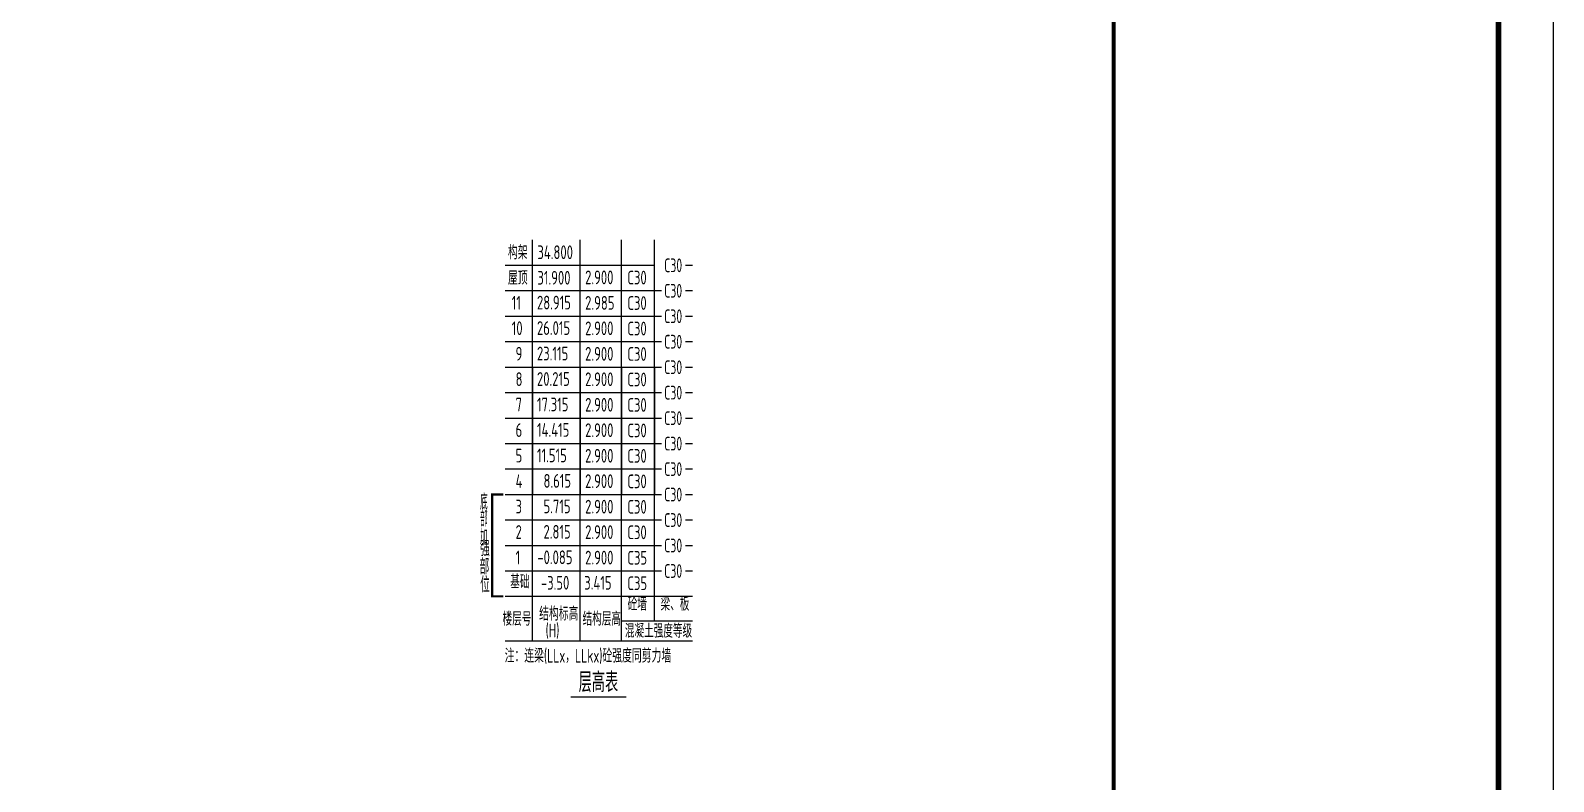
# Model space of a CAD drawing. Extents: x -668857 to 143095, y -247466 to 228182.
# Drawn here: x -285318 to -257619, y -25824 to -12158 of the extents above; entities that cross this region are included whole.
import ezdxf
from ezdxf.enums import TextEntityAlignment as Align

# ---------------------------------------------------------------- set-up
doc = ezdxf.new("R2010")
doc.units = 0
doc.header["$LTSCALE"] = 1000
doc.layers.get('0').update_dxf_attribs({"linetype": 'CONTINUOUS'})
for name, color, linetype in [('-TK', 7, 'CONTINUOUS'), ('S-0-TEXT', 7, 'CONTINUOUS'), ('S-B表格', 2, 'CONTINUOUS'), ('TEXT', 2, 'CONTINUOUS')]:
    doc.layers.add(name, color=color, linetype=linetype)
doc.layers.add('7549', color=9, linetype='CONTINUOUS', lineweight=18)
doc.layers.add('图框', color=9, linetype='CONTINUOUS', lineweight=18)
doc.styles.add('TSSD_REIN', font='tssdeng.shx', dxfattribs={"width": 0.7, "height": 300, "bigfont": 'tssdchn.shx'})

# ---------------------------------------------------------------- blocks, each defined once
blk = doc.blocks.new('B20200424131938')
at = {"layer": '7549', "const_width": 40}
blk.add_lwpolyline([(417, 3688), (217, 3688), (217, 1834), (417, 1834)], dxfattribs=at)
at = {"layer": 'S-0-TEXT'}
blk.add_lwpolyline([(1641, 0, 27, 27, 0), (2658, 0, 0, 0, 0)], format="xyseb", dxfattribs=at)
at = {"layer": 'S-B表格'}
for p, q in [((952, 1021), (952, 8323)), ((1817, 1021), (1817, 8323)), ((2567, 1021), (2567, 8323)), ((3167, 1385), (3167, 8323)), ((452, 7859), (3167, 7859)), ((3731, 7859), (3862, 7859)), ((3731, 7859), (3862, 7859)), ((3731, 7859), (3862, 7859)), ((3731, 7859), (3862, 7859)), ((3731, 7859), (3862, 7859)), ((3731, 7859), (3862, 7859)), ((452, 7396), (3167, 7396)), ((452, 7396), (3167, 7396)), ((452, 7396), (3167, 7396)), ((452, 7396), (3167, 7396)), ((3167, 7396), (3298, 7396)), ((3167, 7396), (3298, 7396)), ((3167, 7396), (3298, 7396)), ((3167, 7396), (3298, 7396)), ((3167, 7396), (3298, 7396)), ((3167, 7396), (3298, 7396)), ((3731, 7396), (3862, 7396)), ((3731, 7396), (3862, 7396)), ((3731, 7396), (3862, 7396)), ((3731, 7396), (3862, 7396)), ((3731, 7396), (3862, 7396)), ((3731, 7396), (3862, 7396)), ((452, 6932), (3167, 6932)), ((452, 6932), (3167, 6932)), ((3167, 6932), (3298, 6932)), ((3167, 6932), (3298, 6932)), ((3167, 6932), (3298, 6932)), ((3731, 6932), (3862, 6932)), ((3731, 6932), (3862, 6932)), ((3731, 6932), (3862, 6932)), ((452, 6469), (3167, 6469)), ((452, 6469), (3167, 6469)), ((3167, 6469), (3298, 6469)), ((3167, 6469), (3298, 6469)), ((3167, 6469), (3298, 6469)), ((3731, 6469), (3862, 6469)), ((3731, 6469), (3862, 6469)), ((3731, 6469), (3862, 6469)), ((452, 6005), (3167, 6005)), ((452, 6005), (3167, 6005)), ((3167, 6005), (3298, 6005)), ((3167, 6005), (3298, 6005)), ((3167, 6005), (3298, 6005)), ((3731, 6005), (3862, 6005)), ((3731, 6005), (3862, 6005)), ((3731, 6005), (3862, 6005)), ((452, 5542), (3167, 5542)), ((452, 5542), (3167, 5542)), ((3167, 5542), (3298, 5542)), ((3167, 5542), (3298, 5542)), ((3167, 5542), (3298, 5542)), ((3731, 5542), (3862, 5542)), ((3731, 5542), (3862, 5542)), ((3731, 5542), (3862, 5542)), ((452, 5078), (3167, 5078)), ((452, 5078), (3167, 5078)), ((3167, 5078), (3298, 5078)), ((3167, 5078), (3298, 5078)), ((3167, 5078), (3298, 5078)), ((3731, 5078), (3862, 5078)), ((3731, 5078), (3862, 5078)), ((3731, 5078), (3862, 5078)), ((452, 4615), (3167, 4615)), ((3167, 4615), (3298, 4615)), ((3731, 4615), (3862, 4615)), ((452, 4151), (3167, 4151)), ((3167, 4151), (3298, 4151)), ((3731, 4151), (3862, 4151)), ((452, 3688), (3167, 3688)), ((3167, 3688), (3298, 3688)), ((3731, 3688), (3862, 3688)), ((452, 3224), (3167, 3224)), ((3167, 3224), (3298, 3224)), ((3731, 3224), (3862, 3224)), ((452, 2761), (3167, 2761)), ((3167, 2761), (3298, 2761)), ((3731, 2761), (3862, 2761)), ((452, 2297), (3167, 2297)), ((3167, 2297), (3298, 2297)), ((3731, 2297), (3862, 2297)), ((452, 1834), (3167, 1834)), ((452, 1834), (3862, 1834)), ((452, 1834), (2854, 1834)), ((452, 1834), (2854, 1834)), ((2567, 1385), (3862, 1385)), ((452, 1021), (3862, 1021))]:
    blk.add_line(p, q, dxfattribs=at)
at = {"style": 'TSSD_REIN'}
for s, width, p, p2 in [('底', 0.535575, (-3, 3408), (134, 3408)), ('部', 0.530918, (-3, 3100), (134, 3100)), ('加', 0.526341, (-3, 2774), (134, 2774))]:
    blk.add_text(s, height=285, dxfattribs=dict(at, width=width)).set_placement(p, p2, align=Align.FIT)
for s, height, width, p in [('强', 285, 0.535575, (-3, 2477)), ('部', 285, 0.535575, (-13, 2146)), ('位', 285, 0.535575, (-3, 1820)), ('砼墙', 250, 0.7, (2681, 1495)), ('梁、板', 250, 0.7, (3279, 1495))]:
    blk.add_text(s, height=height, dxfattribs=dict(at, width=width)).set_placement(p, align=Align.BOTTOM_LEFT)
for s, width, p in [('结构标高', 0.65, (1070, 1392)), ('楼层号', 0.7, (405, 1299)), ('结构层高', 0.7, (1860, 1299)), ('(H)', 0.65, (1188, 1086)), ('混凝土强度等级', 0.7, (2629, 1080))]:
    blk.add_text(s, height=250, dxfattribs=dict(at, width=width)).set_placement(p)
at = {"layer": 'S-0-TEXT', "style": 'TSSD_REIN', "width": 0.7}
blk.add_text('层高表', height=360, dxfattribs=at).set_placement((1790, 90))
at = {"layer": 'S-B表格', "style": 'TSSD_REIN'}
for s, width, p in [('构架', 0.65, (503, 7966)), ('34.800', 0.7, (1039, 7969)), ('屋顶', 0.65, (503, 7502)), ('31.900', 0.7, (1039, 7505)), ('2.900', 0.7, (1907, 7512)), ('C30', 0.7, (2675, 7508)), ('C30', 0.65, (3345, 7731)), ('C30', 0.65, (3345, 7731)), ('C30', 0.65, (3345, 7268)), ('C30', 0.65, (3345, 7268)), ('11', 0.7, (572, 7050)), ('28.915', 0.7, (1031, 7053)), ('2.985', 0.7, (1907, 7048)), ('C30', 0.7, (2675, 7045)), ('C30', 0.65, (3345, 6804)), ('10', 0.7, (572, 6587)), ('26.015', 0.7, (1031, 6590)), ('2.900', 0.7, (1907, 6585)), ('C30', 0.7, (2675, 6581)), ('9', 0.7, (642, 6123)), ('23.115', 0.7, (1031, 6126)), ('2.900', 0.7, (1907, 6121)), ('C30', 0.65, (3345, 6341)), ('C30', 0.7, (2675, 6118)), ('C30', 0.65, (3345, 5877)), ('8', 0.7, (642, 5660)), ('20.215', 0.7, (1031, 5663)), ('2.900', 0.7, (1907, 5658)), ('C30', 0.7, (2675, 5654)), ('C30', 0.65, (3345, 5414)), ('7', 0.7, (642, 5196)), ('17.315', 0.7, (1031, 5199)), ('2.900', 0.7, (1907, 5194)), ('C30', 0.7, (2675, 5191)), ('14.415', 0.7, (1031, 4736)), ('C30', 0.65, (3345, 4950)), ('6', 0.7, (642, 4733)), ('2.900', 0.7, (1907, 4731)), ('C30', 0.7, (2675, 4727)), ('C30', 0.65, (3345, 4487)), ('5', 0.7, (642, 4269)), ('11.515', 0.7, (1031, 4272)), ('2.900', 0.7, (1907, 4267)), ('C30', 0.7, (2675, 4264)), ('C30', 0.65, (3345, 4023)), ('4', 0.7, (642, 3806)), ('8.615', 0.7, (1150, 3809)), ('2.900', 0.7, (1907, 3804)), ('C30', 0.7, (2675, 3800)), ('C30', 0.65, (3345, 3560)), ('3', 0.7, (642, 3342)), ('5.715', 0.7, (1150, 3345)), ('2.900', 0.7, (1907, 3340)), ('C30', 0.7, (2675, 3337)), ('C30', 0.65, (3345, 3096)), ('2', 0.7, (642, 2879)), ('2.815', 0.7, (1150, 2882)), ('2.900', 0.7, (1907, 2877)), ('C30', 0.7, (2675, 2873)), ('C30', 0.65, (3345, 2633)), ('1', 0.7, (642, 2415)), ('-0.085', 0.7, (1038, 2418)), ('2.900', 0.7, (1907, 2413)), ('C35', 0.7, (2675, 2410)), ('基础', 0.7, (545, 1974)), ('C30', 0.65, (3345, 2169)), ('-3.50', 0.7, (1103, 1955)), ('3.415', 0.7, (1891, 1955)), ('C35', 0.7, (2675, 1946))]:
    blk.add_text(s, height=250, dxfattribs=dict(at, width=width)).set_placement(p)
at = {"layer": 'TEXT', "style": 'TSSD_REIN', "width": 0.65}
blk.add_text('注：连梁(LLx，LLkx)砼强度同剪力墙', height=250, dxfattribs=at).set_placement((443, 627))
blk = doc.blocks.new('A1')
blk.add_lwpolyline([(0, 59400), (0, 0), (84100, 0), (84100, 59400)], close=True)
at = {"const_width": 100}
blk.add_lwpolyline([(2500, 58400), (2500, 1000), (83100, 1000), (83100, 58400)], close=True, dxfattribs=at)
at = {"layer": '图框', "const_width": 70}
blk.add_lwpolyline([(76100, 1000), (76100, 58400)], dxfattribs=at)

msp = doc.modelspace()

# ---------------------------------------------------------------- linework, layer by layer
at = {"layer": 'S-B表格', "color": 6, "linetype": 'ByBlock', "ltscale": 0.5, "const_width": 30}
for points in [[(-276186.13, -20599.98), (-276186.13, -18282.48)], [(-275320.49, -20599.98), (-275320.49, -18282.48)], [(-274570.85, -20599.98), (-274570.85, -18282.48)], [(-273970.85, -20599.98), (-273970.85, -18282.48)]]:
    msp.add_lwpolyline(points, dxfattribs=at)

# ---------------------------------------------------------------- block references
at = {"layer": '-TK'}
msp.add_blockref('A1', (-341718.52, -40341.64), dxfattribs=at)
at = {"layer": 'S-B表格'}
msp.add_blockref('B20200424131938', (-277137.77, -24287.57), dxfattribs=at)

doc.saveas('drawing.dxf')
